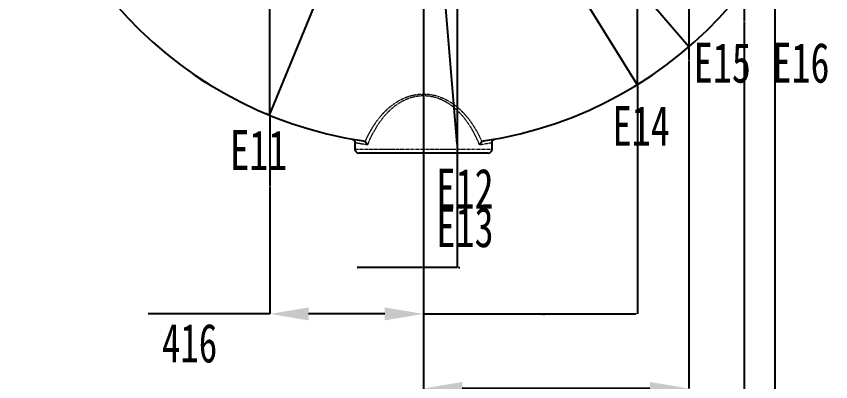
# Model space of a CAD drawing. Header units: millimetres. Extents: x -12403 to 8666, y -15213 to 13435.
# Drawn here: x -7022 to -4818, y -2244 to -1255 of the extents above; entities that cross this region are included whole.
import ezdxf

# ---------------------------------------------------------------- set-up
doc = ezdxf.new("R2010")
doc.units = ezdxf.units.MM
doc.header["$PDSIZE"] = -1
doc.linetypes.add('PHANTOM', pattern=[12.7, 6.35, -1.27, 1.27, -1.27, 1.27, -1.27])
doc.layers.add('10', color=7, linetype='Continuous')
doc.styles.add('SLDTEXTSTYLE0', font='TXT', dxfattribs={"width": 0.7})
doc.dimstyles.new('SLDDIMSTYLE0', dxfattribs={"dimscale": 30, "dimtxt": 3.5, "dimasz": 3.5, "dimexe": 0, "dimexo": 0.0625, "dimgap": 0.875, "dimtad": 2, "dimdec": 1, "dimrnd": 1e-09, "dimzin": 12, "dimdsep": 46, "dimtxsty": 'SLDTEXTSTYLE0', "dimcen": 0.09, "dimadec": 0, "dimazin": 3, "dimtfac": 1, "dimtdec": 1, "dimtofl": 0, "dimtmove": 0, "dimatfit": 3, "dimfxl": 0, "dimfrac": 2, "dimtolj": 1, "dimtzin": 12, "dimarcsym": 0})
doc.dimstyles.new('SLDDIMSTYLE5', dxfattribs={"dimtxt": 3.5, "dimasz": 3.5, "dimexe": 0, "dimexo": 0.0625, "dimgap": 0.875, "dimtad": 2, "dimdec": 0, "dimrnd": 1e-09, "dimzin": 12, "dimdsep": 46, "dimtxsty": 'SLDTEXTSTYLE0', "dimcen": 0.09, "dimadec": 0, "dimazin": 3, "dimtfac": 1, "dimtdec": 0, "dimtofl": 0, "dimtmove": 0, "dimatfit": 3, "dimfxl": 0, "dimfrac": 2, "dimtolj": 1, "dimtzin": 12, "dimarcsym": 0})
doc.dimstyles.new('SLDDIMSTYLE6', dxfattribs={"dimscale": 30, "dimtxt": 3.5, "dimasz": 3.5, "dimexe": 0, "dimexo": 0.0625, "dimgap": 0.875, "dimtad": 2, "dimdec": 0, "dimrnd": 1e-09, "dimzin": 12, "dimdsep": 46, "dimtxsty": 'SLDTEXTSTYLE0', "dimcen": 0.09, "dimadec": 0, "dimazin": 3, "dimtfac": 1, "dimtdec": 0, "dimtofl": 0, "dimtmove": 0, "dimatfit": 3, "dimfxl": 0, "dimfrac": 2, "dimtolj": 1, "dimtzin": 12, "dimarcsym": 0})
doc.dimstyles.new('SLDDIMSTYLE9', dxfattribs={"dimtxt": 3.5, "dimasz": 3.5, "dimexe": 0, "dimexo": 0.0625, "dimgap": 0.875, "dimtad": 2, "dimdec": 0, "dimrnd": 1e-09, "dimzin": 12, "dimdsep": 46, "dimtxsty": 'SLDTEXTSTYLE0', "dimcen": 0.09, "dimadec": 0, "dimazin": 3, "dimtfac": 1, "dimtdec": 0, "dimtmove": 0, "dimatfit": 0, "dimfxl": 0, "dimfrac": 2, "dimtolj": 1, "dimtzin": 12, "dimarcsym": 0})

# ---------------------------------------------------------------- blocks, each defined once
blk = doc.blocks.new('_D_48')
at = {"layer": '10', "color": 0, "lineweight": -2, "transparency": 16777216}
for p, q in [((-5920.4, -1606.8), (-5920.4, -1934.5)), ((-5828.9, -1675.5), (-5828.9, -1934.5)), ((-5923.9, -1934.5), (-6100.3, -1934.5)), ((-5828.9, -1934.5), (-5920.4, -1934.5)), ((-5825.4, -1934.5), (-5821.9, -1934.5))]:
    blk.add_line(p, q, dxfattribs=at)
at = {"layer": '10', "color": 0, "transparency": 16777216}
for points in [[(-5923.9, -1933.9), (-5923.9, -1935.1), (-5920.4, -1934.5)], [(-5825.4, -1933.9), (-5825.4, -1935.1), (-5828.9, -1934.5)]]:
    blk.add_solid(points, dxfattribs=at)
at = {"layer": 'Defpoints', "color": 0, "transparency": 16777216}
for p in [(-5920.4, -1606.8), (-5828.9, -1675.4), (-5920.4, -1934.5)]:
    blk.add_point(p, dxfattribs=at)
at = {"layer": '10', "color": 0, "transparency": 16777216, "insert": (-6097.8, -1935.4), "char_height": 3.5, "attachment_point": 2, "style": 'SLDTEXTSTYLE0'}
blk.add_mtext('\\A1;91', dxfattribs=at)
blk = doc.blocks.new('_D_49')
at = {"layer": '10', "color": 0, "lineweight": -2, "transparency": 16777216}
for p, q in [((-5341.4, -1477.1), (-5341.4, -2060.3)), ((-5920.4, -1606.8), (-5920.4, -2060.3)), ((-5916.9, -2060.3), (-5344.9, -2060.3))]:
    blk.add_line(p, q, dxfattribs=at)
at = {"layer": '10', "color": 0, "transparency": 16777216}
for points in [[(-5916.9, -2059.7), (-5916.9, -2060.9), (-5920.4, -2060.3)], [(-5344.9, -2059.7), (-5344.9, -2060.9), (-5341.4, -2060.3)]]:
    blk.add_solid(points, dxfattribs=at)
at = {"layer": 'Defpoints', "color": 0, "transparency": 16777216}
for p in [(-5341.4, -1477), (-5920.4, -1606.8), (-5341.4, -2060.3)]:
    blk.add_point(p, dxfattribs=at)
at = {"layer": '10', "color": 0, "transparency": 16777216, "insert": (-5595.5, -2061.2), "char_height": 3.5, "attachment_point": 2, "style": 'SLDTEXTSTYLE0'}
blk.add_mtext('\\A1;579', dxfattribs=at)
blk = doc.blocks.new('_D_50')
at = {"layer": '10', "color": 0, "lineweight": -2, "transparency": 16777216}
for p, q in [((-5202.6, -1374.7), (-5202.6, -2262.1)), ((-5920.4, -1608.6), (-5920.4, -2262.1)), ((-5307.6, -2262.1), (-5815.4, -2262.1))]:
    blk.add_line(p, q, dxfattribs=at)
at = {"layer": '10', "color": 0, "transparency": 16777216}
for points in [[(-5815.4, -2244.6), (-5815.4, -2279.6), (-5920.4, -2262.1)], [(-5307.6, -2244.6), (-5307.6, -2279.6), (-5202.6, -2262.1)]]:
    blk.add_solid(points, dxfattribs=at)
at = {"layer": 'Defpoints', "color": 0, "transparency": 16777216}
for p in [(-5202.6, -1372.8), (-5920.4, -1606.8), (-5920.4, -2262.1)]:
    blk.add_point(p, dxfattribs=at)
at = {"layer": '10', "color": 0, "transparency": 16777216, "insert": (-5517.7, -2288.3), "char_height": 105, "attachment_point": 2, "style": 'SLDTEXTSTYLE0'}
blk.add_mtext('\\A1;718', dxfattribs=at)
blk = doc.blocks.new('_D_51')
at = {"layer": '10', "color": 0, "lineweight": -2, "transparency": 16777216}
for p, q in [((-5052.4, -1269.3), (-5052.4, -2447.7)), ((-5920.4, -1608.6), (-5920.4, -2447.7)), ((-5157.4, -2447.7), (-5815.4, -2447.7))]:
    blk.add_line(p, q, dxfattribs=at)
at = {"layer": '10', "color": 0, "transparency": 16777216}
for points in [[(-5815.4, -2430.2), (-5815.4, -2465.2), (-5920.4, -2447.7)], [(-5157.4, -2430.2), (-5157.4, -2465.2), (-5052.4, -2447.7)]]:
    blk.add_solid(points, dxfattribs=at)
at = {"layer": 'Defpoints', "color": 0, "transparency": 16777216}
for p in [(-5052.4, -1267.5), (-5920.4, -1606.8), (-5920.4, -2447.7)]:
    blk.add_point(p, dxfattribs=at)
at = {"layer": '10', "color": 0, "transparency": 16777216, "insert": (-5517.7, -2474), "char_height": 105, "attachment_point": 2, "style": 'SLDTEXTSTYLE0'}
blk.add_mtext('\\A1;868', dxfattribs=at)
blk = doc.blocks.new('_D_52')
at = {"layer": '10', "color": 0, "lineweight": -2, "transparency": 16777216}
for p, q in [((-4969.2, -1155.2), (-4969.2, -2627.7)), ((-5920.4, -1608.6), (-5920.4, -2627.7)), ((-5074.2, -2627.7), (-5815.4, -2627.7))]:
    blk.add_line(p, q, dxfattribs=at)
at = {"layer": '10', "color": 0, "transparency": 16777216}
for points in [[(-5815.4, -2610.2), (-5815.4, -2645.2), (-5920.4, -2627.7)], [(-5074.2, -2610.2), (-5074.2, -2645.2), (-4969.2, -2627.7)]]:
    blk.add_solid(points, dxfattribs=at)
at = {"layer": 'Defpoints', "color": 0, "transparency": 16777216}
for p in [(-4969.2, -1153.4), (-5920.4, -1606.8), (-5920.4, -2627.7)]:
    blk.add_point(p, dxfattribs=at)
at = {"layer": '10', "color": 0, "transparency": 16777216, "insert": (-5370.3, -2653.9), "char_height": 105, "attachment_point": 2, "style": 'SLDTEXTSTYLE0'}
blk.add_mtext('\\A1;951.2', dxfattribs=at)
blk = doc.blocks.new('_D_53')
at = {"layer": '10', "color": 0, "lineweight": -2, "transparency": 16777216}
for p, q in [((-5920.4, -1608.6), (-5920.4, -2060.3)), ((-6336.6, -1717.1), (-6336.6, -2060.3)), ((-6336.6, -2060.3), (-6665.6, -2060.3)), ((-6025.4, -2060.3), (-6231.6, -2060.3))]:
    blk.add_line(p, q, dxfattribs=at)
at = {"layer": '10', "color": 0, "transparency": 16777216}
for points in [[(-6231.6, -2042.8), (-6231.6, -2077.8), (-6336.6, -2060.3)], [(-6025.4, -2042.8), (-6025.4, -2077.8), (-5920.4, -2060.3)]]:
    blk.add_solid(points, dxfattribs=at)
at = {"layer": 'Defpoints', "color": 0, "transparency": 16777216}
for p in [(-5920.4, -1606.8), (-6336.6, -1715.2), (-5920.4, -2060.3)]:
    blk.add_point(p, dxfattribs=at)
at = {"layer": '10', "color": 0, "transparency": 16777216, "insert": (-6553.6, -2086.6), "char_height": 105, "attachment_point": 2, "style": 'SLDTEXTSTYLE0'}
blk.add_mtext('\\A1;416', dxfattribs=at)
blk = doc.blocks.new('SW_CENTERMARKSYMBOL_122')
at = {"layer": '10', "color": 0}
for p, q in [((0, 0.167), (0, 35.667)), ((-0.167, 0), (-35.667, 0)), ((0, 0), (-0.083, 0)), ((0, 0), (0, 0.083)), ((0, 0), (0, -0.083)), ((0, 0), (0.083, 0)), ((0.167, 0), (35.667, 0)), ((0, -0.167), (0, -35.667))]:
    blk.add_line(p, q, dxfattribs=at)

msp = doc.modelspace()

# ---------------------------------------------------------------- linework, layer by layer
at = {"color": 7, "linetype": 'Continuous', "lineweight": 25}
for p, q in [((-6528.14, -1421.58), (-6528.41, -1421.99)), ((-6527.9, -1421.11), (-6528.37, -1422.01)), ((-6511.17, -1433.18), (-6510.53, -1432.38)), ((-6511.13, -1433.21), (-6511.17, -1433.18)), ((-6511.13, -1433.21), (-6510.87, -1432.8)), ((-6105.76, -1597.11), (-6105.76, -1614.48)), ((-5734.96, -1614.48), (-5734.96, -1597.12)), ((-5745.26, -1624.78), (-6095.46, -1624.78))]:
    msp.add_line(p, q, dxfattribs=at)
at = {"color": 8, "linetype": 'PHANTOM', "lineweight": 18}
msp.add_line((-6105.76, -1614.48), (-5734.96, -1614.48), dxfattribs=at)
at = {"color": 7, "linetype": 'Continuous', "lineweight": 25, "flags": 128}
for points in [[(-6528.37, -1422.01), (-6528.37, -1422.01), (-6528.41, -1421.99)], [(-6528.37, -1422.01), (-6528.22, -1422.12), (-6527.76, -1422.41), (-6527.01, -1422.9), (-6526, -1423.56), (-6524.76, -1424.36), (-6523.34, -1425.28), (-6521.8, -1426.28), (-6520.18, -1427.33), (-6518.55, -1428.39), (-6516.96, -1429.43), (-6515.47, -1430.39), (-6514.14, -1431.26), (-6513.01, -1431.99), (-6512.13, -1432.56), (-6511.52, -1432.96), (-6511.21, -1433.16), (-6511.17, -1433.18)], [(-5341.8, -1439.66), (-5343.51, -1440.71), (-5345.15, -1441.73), (-5346.67, -1442.67), (-5348, -1443.49), (-5349.09, -1444.16), (-5349.9, -1444.66), (-5350.39, -1444.97), (-5350.56, -1445.07), (-5350.39, -1444.97), (-5349.9, -1444.66), (-5349.09, -1444.16), (-5348, -1443.49), (-5346.67, -1442.67), (-5345.15, -1441.73), (-5343.51, -1440.71), (-5341.8, -1439.66)], [(-6336.72, -1522.3), (-6338.58, -1521.54), (-6340.37, -1520.81), (-6342.02, -1520.13), (-6343.47, -1519.54), (-6344.65, -1519.06), (-6345.53, -1518.7), (-6346.07, -1518.47), (-6346.26, -1518.4), (-6346.07, -1518.47), (-6345.53, -1518.7), (-6344.65, -1519.06), (-6343.47, -1519.54), (-6342.02, -1520.13), (-6340.37, -1520.81), (-6338.58, -1521.54), (-6336.72, -1522.3)]]:
    msp.add_lwpolyline(points, dxfattribs=at)
at = {"color": 7, "linetype": 'Continuous', "lineweight": 25}
for centre, radius, start, end in [((-5920.36, -504.66), 1099.53, 98.50958, 261.49042), ((-5920.36, -504.66), 1099.53, 278.50958, 81.49042), ((-6095.46, -1614.48), 10.3, 180, 270), ((-5745.26, -1614.48), 10.3, 270, 0)]:
    msp.add_arc(centre, radius, start, end, dxfattribs=at)
at = {"color": 8, "linetype": 'PHANTOM', "lineweight": 18}
for points, knots in [([(-6078.17, -1593.91), (-6078.02, -1593.56), (-6077.3, -1591.91), (-6074.36, -1585.38), (-6069.04, -1574.44), (-6061.21, -1560.22), (-6052.5, -1546.33), (-6042.87, -1532.92), (-6034.03, -1522.25), (-6026.44, -1514.1), (-6020.41, -1508.13), (-6014.04, -1502.35), (-6007.28, -1496.78), (-6000.18, -1491.49), (-5991.94, -1486.02), (-5982.43, -1480.56), (-5971.42, -1475.35), (-5961.66, -1471.73), (-5953.5, -1469.34), (-5946.15, -1467.57), (-5937.53, -1466.06), (-5927.55, -1465.09), (-5917.35, -1464.91), (-5907.2, -1465.57), (-5897.26, -1467.01), (-5887.56, -1469.18), (-5878, -1472.09), (-5867.94, -1475.97), (-5857.56, -1480.94), (-5846.99, -1487.1), (-5836.92, -1494.04), (-5828.15, -1501.05), (-5820.57, -1507.87), (-5814.03, -1514.34), (-5807.81, -1521.07), (-5801.86, -1528.08), (-5796.19, -1535.32), (-5788.98, -1545.3), (-5780.46, -1558.52), (-5771.2, -1575.25), (-5765.46, -1587.29), (-5762.71, -1593.56), (-5762.55, -1593.91)], [0, 0, 0, 0, 0.0028035, 0.0132968, 0.0527358, 0.0922557, 0.1320719, 0.1720162, 0.2114179, 0.2312262, 0.2510339, 0.2712621, 0.2914892, 0.3119209, 0.3323511, 0.3590986, 0.3860415, 0.4137165, 0.4277159, 0.4417148, 0.4629632, 0.4843878, 0.5063937, 0.5286079, 0.5498699, 0.5713052, 0.5932471, 0.6153449, 0.6426129, 0.6700993, 0.6981632, 0.7263836, 0.7479627, 0.7695429, 0.7912923, 0.8130425, 0.8352097, 0.8573774, 0.9019104, 0.9494778, 0.9971965, 1, 1, 1, 1]), ([(-5768.58, -1602.86), (-5770.45, -1598.37), (-5774.18, -1589.41), (-5780.52, -1576.23), (-5787.9, -1562.47), (-5796.58, -1548.26), (-5805.76, -1535.33), (-5814.64, -1524.41), (-5822.92, -1515.36), (-5831.59, -1507.01), (-5840.62, -1499.4), (-5850.07, -1492.51), (-5860.22, -1486.26), (-5870.19, -1481.22), (-5879.71, -1477.35), (-5888.69, -1474.45), (-5898.04, -1472.22), (-5907.57, -1470.75), (-5917.12, -1470.09), (-5926.71, -1470.21), (-5936.36, -1471.15), (-5946.67, -1473.03), (-5957.38, -1476.02), (-5968.45, -1480.25), (-5979.11, -1485.49), (-5989.15, -1491.52), (-5998.43, -1498.11), (-6007, -1505.13), (-6015.13, -1512.69), (-6022.83, -1520.74), (-6030.09, -1529.24), (-6037.93, -1539.39), (-6046.08, -1551.32), (-6054.35, -1565.16), (-6061.83, -1579.42), (-6067.69, -1592.04), (-6070.94, -1599.92), (-6072.15, -1602.86)], [0, 0, 0, 0, 0.0358246, 0.0716608, 0.1074792, 0.1502519, 0.1930168, 0.2221382, 0.2512789, 0.2803876, 0.3071131, 0.3338338, 0.361236, 0.3886299, 0.409263, 0.4298931, 0.45117, 0.4724441, 0.4929759, 0.5135073, 0.5348441, 0.5561832, 0.5821348, 0.6080942, 0.6351514, 0.6622165, 0.6879721, 0.7137641, 0.739534, 0.7661762, 0.7928397, 0.8194897, 0.8585383, 0.897592, 0.9370743, 0.976559, 1, 1, 1, 1]), ([(-6072.15, -1602.86), (-6074.69, -1602.46), (-6079.79, -1601.66), (-6086.39, -1600.56), (-6092.18, -1599.57), (-6097.12, -1598.69), (-6101.11, -1597.96), (-6103.95, -1597.43), (-6105.57, -1597.13), (-6105.62, -1597.12), (-6105.64, -1597.11)], [0, 0, 0, 0, 0.1210725, 0.2428116, 0.3666484, 0.4912118, 0.6248564, 0.7594301, 0.8969427, 1, 1, 1, 1]), ([(-5735.1, -1597.12), (-5735.11, -1597.12), (-5735.13, -1597.12), (-5736.7, -1597.42), (-5739.55, -1597.95), (-5743.73, -1598.71), (-5749.22, -1599.69), (-5755.45, -1600.75), (-5761.94, -1601.82), (-5766.36, -1602.51), (-5768.58, -1602.86)], [0, 0, 0, 0, 0.0969306, 0.2361754, 0.3721775, 0.5091605, 0.6492199, 0.7903331, 0.8949515, 1, 1, 1, 1])]:
    msp.add_open_spline(points, degree=3, knots=knots, dxfattribs=at)
at = {"color": 7, "linetype": 'Continuous', "lineweight": 25}
for points, knots in [([(-6113.82, -1587.05), (-6113.73, -1587.07), (-6113.28, -1587.16), (-6112.5, -1587.41), (-6111.43, -1587.86), (-6110.2, -1588.57), (-6108.97, -1589.55), (-6107.86, -1590.77), (-6106.98, -1592.11), (-6106.29, -1593.62), (-6105.87, -1595.26), (-6105.7, -1596.44), (-6105.74, -1597.06), (-6105.75, -1597.11)], [0, 0, 0, 0, 0.0192141, 0.0984414, 0.1760514, 0.2705388, 0.4017629, 0.5125426, 0.6259488, 0.7448667, 0.866728, 0.9902208, 1, 1, 1, 1]), ([(-6083.06, -1592.08), (-6082.51, -1592.18), (-6081.37, -1592.39), (-6080, -1592.89), (-6078.94, -1593.41), (-6078.43, -1593.74), (-6078.17, -1593.91)], [0, 0, 0, 0, 0.3204978, 0.6485099, 0.8233138, 1, 1, 1, 1]), ([(-6072.15, -1602.86), (-6072.15, -1602.85), (-6072.43, -1601.75), (-6073.28, -1599.51), (-6075.29, -1596.3), (-6077.21, -1594.71), (-6078.17, -1593.91)], [0, 0, 0, 0, 0.001979, 0.3229928, 0.6608305, 1, 1, 1, 1]), ([(-5762.55, -1593.91), (-5763.51, -1594.7), (-5765.42, -1596.29), (-5767.44, -1599.49), (-5768.29, -1601.74), (-5768.58, -1602.85), (-5768.58, -1602.86)], [0, 0, 0, 0, 0.33692942, 0.67256765, 0.99802106, 1, 1, 1, 1]), ([(-5762.55, -1593.91), (-5762.08, -1593.62), (-5761.13, -1593.03), (-5759.75, -1592.54), (-5758.59, -1592.23), (-5757.97, -1592.13), (-5757.66, -1592.08)], [0, 0, 0, 0, 0.3181015, 0.6473924, 0.8231295, 1, 1, 1, 1]), ([(-5734.92, -1597.11), (-5734.93, -1596.9), (-5734.97, -1596.12), (-5734.74, -1594.82), (-5734.27, -1593.28), (-5733.6, -1591.91), (-5732.79, -1590.73), (-5731.89, -1589.72), (-5730.94, -1588.9), (-5729.98, -1588.25), (-5729.07, -1587.77), (-5728.24, -1587.43), (-5727.55, -1587.21), (-5727.12, -1587.09), (-5726.93, -1587.05), (-5726.91, -1587.05)], [0, 0, 0, 0, 0.0460544, 0.1674651, 0.2824527, 0.3914638, 0.4945875, 0.5916208, 0.6820754, 0.7651811, 0.8398012, 0.9044221, 0.9571732, 0.9960445, 1, 1, 1, 1])]:
    msp.add_open_spline(points, degree=3, knots=knots, dxfattribs=at)
at = {"layer": '10', "color": 144}
for p, q in [((-6336.72, 4120.61), (-6336.72, -1522.3)), ((-5829.34, 4120.61), (-5829.34, -1600.41)), ((-5341.8, 4120.61), (-5341.8, -1439.66)), ((-5202.05, 1881.53), (-5202.05, -1337.11))]:
    msp.add_line(p, q, dxfattribs=at)
at = {"layer": '10', "color": 96}
for p in [(-6336.72, -1522.3), (-5829.34, -1600.41), (-5341.8, -1439.66), (-5202.05, -1337.11)]:
    msp.add_line(p, (-5920.36, -504.66), dxfattribs=at)
at = {"layer": '10'}
for p, q in [((-5920.36, -1132.96), (-5920.36, -1772.08)), ((-5052.36, -1179.59), (-5052.36, -1267.47)), ((-5202.61, -1337.59), (-5202.61, -1372.79)), ((-5341.44, -1439.43), (-5341.44, -1477.02)), ((-6336.64, -1522.34), (-6336.64, -1715.2)), ((-5828.89, -1600.11), (-5828.89, -1675.39))]:
    msp.add_line(p, q, dxfattribs=at)
for p in [(-5202.61, -1337.59), (-5341.44, -1439.43), (-6336.64, -1522.34), (-5828.89, -1600.11)]:
    msp.add_point(p, dxfattribs=at)

# ---------------------------------------------------------------- block references
at = {"layer": '10', "xscale": 30.9, "yscale": 30.9, "zscale": 30.9}
msp.add_blockref('SW_CENTERMARKSYMBOL_122', (-5920.36, -504.66), dxfattribs=at)

# ---------------------------------------------------------------- texts
at = {"layer": '10', "char_height": 108.15, "attachment_point": 1, "style": 'SLDTEXTSTYLE0'}
for s, insert in [('E15', (-5188.82, -1326.16)), ('E16', (-4976.07, -1326.16)), ('E14', (-5408.46, -1497.1)), ('E11', (-6443.51, -1562.79)), ('E12', (-5885.17, -1667)), ('E13', (-5885.17, -1771.42))]:
    msp.add_mtext(s, dxfattribs=dict(at, insert=insert))

# ---------------------------------------------------------------- dimensions: what is measured, and where the dimension line sits
at = {"layer": '10'}
for base, p1, p2, dimstyle, picture, middle in [((-5920.36, -2627.7), (-4969.19, -1153.37), (-5920.36, -1606.76), 'SLDDIMSTYLE0', '_D_52', (-5370.26, -2627.7)), ((-5920.36, -2447.7), (-5052.36, -1267.47), (-5920.36, -1606.76), 'SLDDIMSTYLE0', '_D_51', (-5517.72, -2447.7)), ((-5920.36, -2262.1), (-5202.61, -1372.79), (-5920.36, -1606.76), 'SLDDIMSTYLE6', '_D_50', (-5517.72, -2262.1)), ((-5341.44, -2060.31), (-5920.36, -1606.76), (-5341.44, -1477.02), 'SLDDIMSTYLE5', '_D_49', (-5595.53, -2060.31)), ((-5920.36, -2060.31), (-6336.64, -1715.2), (-5920.36, -1606.76), 'SLDDIMSTYLE6', '_D_53', (-6553.64, -2060.31)), ((-5920.36, -1934.49), (-5828.89, -1675.39), (-5920.36, -1606.76), 'SLDDIMSTYLE9', '_D_48', (-6097.76, -1934.49))]:
    dim = msp.add_linear_dim(base=base, p1=p1, p2=p2, dimstyle=dimstyle, dxfattribs=at)
    dim.commit()
    dim.dimension.update_dxf_attribs({"geometry": picture, "text_midpoint": middle, "dimtype": 160})

doc.saveas('drawing.dxf')
